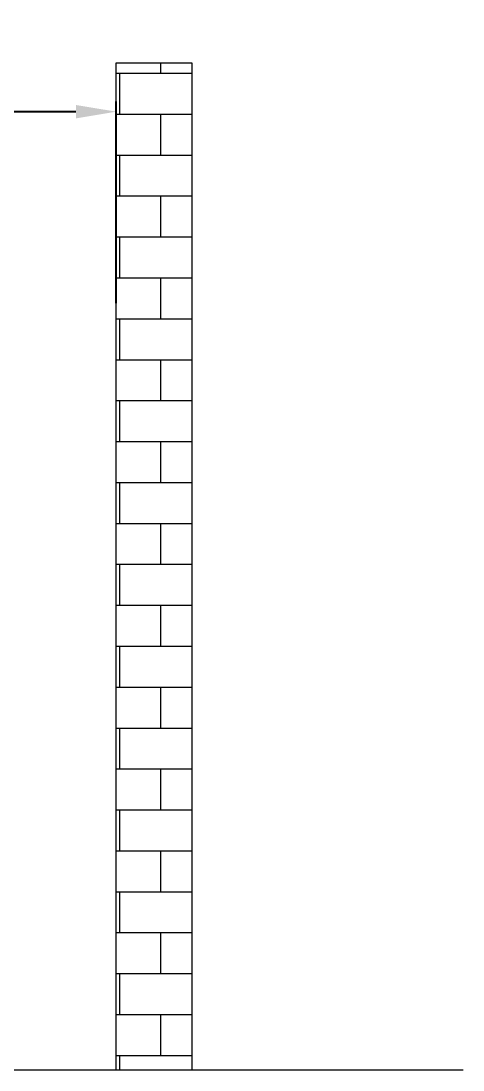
# Model space of a CAD drawing. Header units: millimetres. Extents: x -843 to 3947, y -76 to 3122.
# Drawn here: x 1038 to 1476, y 2080 to 3122 of the extents above; entities that cross this region are included whole.
import ezdxf

# ---------------------------------------------------------------- set-up
doc = ezdxf.new("R2010")
doc.units = ezdxf.units.MM
doc.layers.add('ZANO_R', color=7, linetype='Continuous', lineweight=0)
doc.layers.add('ZANO_W', color=1, linetype='Continuous', lineweight=0)
doc.styles.add('Arial', font='arial.ttf')
doc.styles.get("Standard").update_dxf_attribs({"font": 'ARIALUNI.TTF'})
doc.dimstyles.new('pl i ang', dxfattribs={"dimtxt": 50, "dimasz": 50, "dimexe": 1.25, "dimexo": 0.625, "dimgap": 10, "dimtad": 1, "dimtoh": 1, "dimtxsty": 'Standard', "dimcen": 2.5, "dimclrd": 1, "dimclre": 1, "dimclrt": 1, "dimadec": 0, "dimazin": 0, "dimtfac": 1, "dimtmove": 0, "dimatfit": 3, "dimfxl": 1, "dimarcsym": 1})

# ---------------------------------------------------------------- blocks, each defined once
blk = doc.blocks.new('*D469')
at = {"layer": 'ZANO_W', "color": 1, "lineweight": -2}
for p, q in [((297.6, 2842), (297.6, 3042)), ((1132.1, 2842), (1132.1, 3042)), ((337.6, 3032), (1092.1, 3032))]:
    blk.add_line(p, q, dxfattribs=at)
at = {"layer": 'ZANO_W', "color": 1}
for points in [[(337.6, 3038.6), (337.6, 3025.3), (297.6, 3032)], [(1092.1, 3025.3), (1092.1, 3038.6), (1132.1, 3032)]]:
    blk.add_solid(points, dxfattribs=at)
at = {"layer": 'ZANO_W', "color": 1, "insert": (714.9, 3062.4), "char_height": 40, "attachment_point": 5, "style": 'Arial'}
blk.add_mtext('min. 800', dxfattribs=at)

msp = doc.modelspace()

# ---------------------------------------------------------------- hatches: boundary and pattern name
at = {"layer": 'ZANO_R', "ltscale": 10, "transparency": 33554559}
h = msp.add_hatch(dxfattribs=at)
h.set_pattern_fill('AR-B816', scale=0.2)
h.set_pattern_definition([(0, (-10162.286, 2704.406), (0, 40.64), []), (90, (-10162.286, 2704.406), (-40.64, 40.64), [40.64, -40.64])])
h.paths.add_polyline_path([(1132.1, 3080.4), (1132.1, 2080.4), (1207.1, 2080.4), (1207.1, 3080.4)])

# ---------------------------------------------------------------- linework, layer by layer
at = {"layer": 'ZANO_R'}
for p, q in [((1132.1, 2080.4), (1132.1, 3080.4)), ((1132.1, 3080.4), (1207.1, 3080.4)), ((1207.1, 3080.4), (1207.1, 2080.4)), ((-842.8, 2080.4), (1476.1, 2080.4))]:
    msp.add_line(p, q, dxfattribs=at)

# ---------------------------------------------------------------- dimensions: what is measured, and where the dimension line sits
at = {"layer": 'ZANO_W'}
dim = msp.add_linear_dim(base=(1132.1, 3032), p1=(297.6, 2832), p2=(1132.1, 2832), text='min. 800', dimstyle='pl i ang', override={"dimtxt": 40, "dimasz": 40, "dimexe": 10, "dimexo": 10, "dimtoh": 0, "dimdec": 0, "dimtxsty": 'Arial', "dimtdec": 0, "dimtmove": 1}, dxfattribs=at)
dim.commit()
dim.dimension.update_dxf_attribs({"geometry": '*D469', "text_midpoint": (714.9, 3062.4)})

doc.saveas('drawing.dxf')
